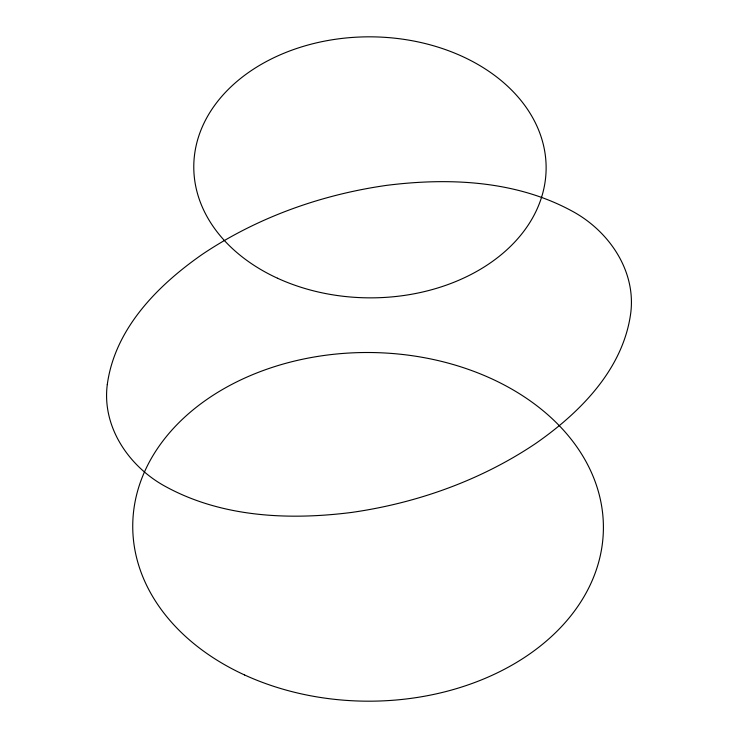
<?xml version="1.0" encoding="UTF-8"?>
<svg xmlns="http://www.w3.org/2000/svg" width="738" height="738" viewBox="0 0 738 738"><rect width="100%" height="100%" fill="white"/><g stroke="black" fill="none" stroke-linecap="round" stroke-linejoin="round"><path stroke-width="1.11" d="M107.278 384.609C101.724 427.56 129.703 467.56 166.557 487.08C222.719 517.439 289.342 520.299 351.482 512.458C416.915 503.122 480.816 480.401 535.788 443.418C580.243 412.459 623.149 369.249 630.722 313.216C636.276 270.265 608.296 230.265 571.443 210.754C515.281 180.386 448.658 177.526 386.518 185.376C321.085 194.703 257.184 217.424 202.212 254.407C157.757 285.366 114.851 328.576 107.278 384.609M244.582 674.966A235.339 174.343 0.3 0 0 603.306 532.421A235.339 174.343 0.3 0 0 256.317 373.151A235.339 174.343 0.3 0 0 244.582 674.966M277.506 278.226A176.179 130.515 0.3 0 0 546.055 171.52A176.179 130.515 0.3 0 0 286.289 52.287A176.179 130.515 0.3 0 0 277.506 278.226"/></g></svg>
